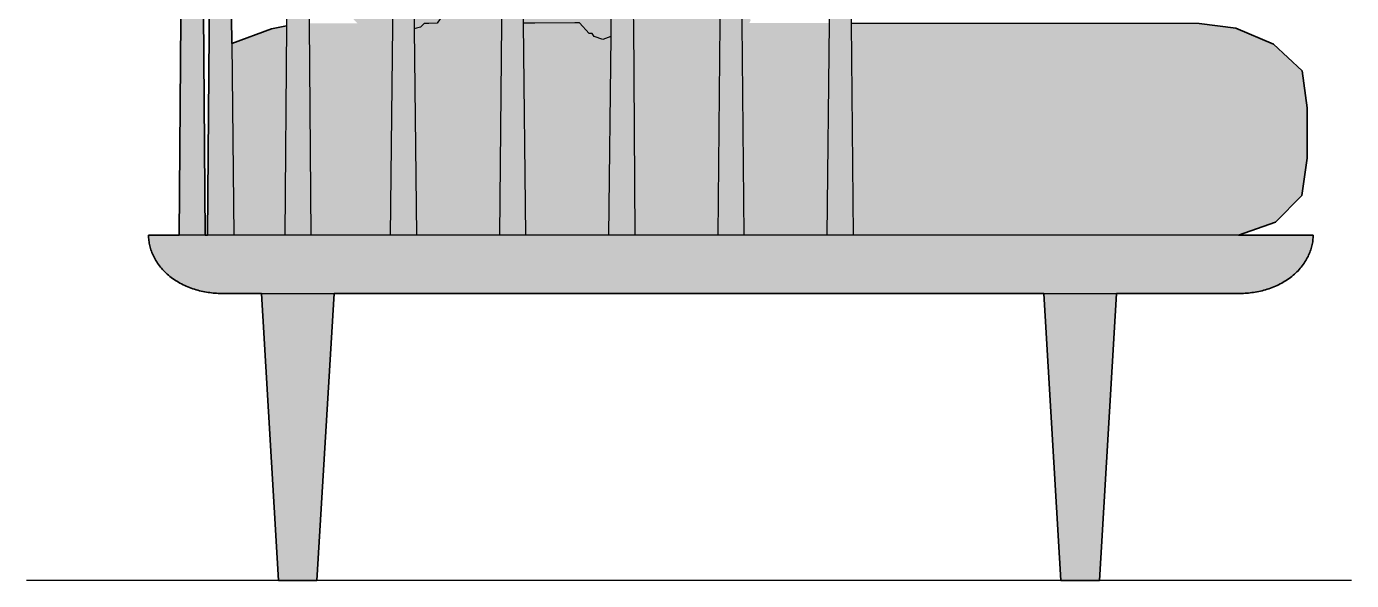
# Model space of a CAD drawing. Header units: millimetres. Extents: x 0 to 3777, y -1085 to 762.
# Drawn here: x 2502 to 3412, y 0 to 381 of the extents above; entities that cross this region are included whole.
import ezdxf

# ---------------------------------------------------------------- set-up
doc = ezdxf.new("R2010")
doc.units = ezdxf.units.MM
doc.layers.add('Blocks', color=7, linetype='Continuous')
doc.layers.add('Blocks$Fill', color=7, linetype='Continuous', true_color=0xffffff)
for name, color, linetype, lineweight, true_color in [('Blocks$Inner', 7, 'Continuous', 25, 0x007f00), ('Blocks$Outline', 7, 'Continuous', 35, 0xff3f3f), ('Groud', 7, 'Continuous', 25, 0x243775)]:
    doc.layers.add(name, color=color, linetype=linetype, lineweight=lineweight, true_color=true_color)

# ---------------------------------------------------------------- blocks, each defined once
blk = doc.blocks.new('Fly SC2 Sofa Side')
at = {"layer": 'Blocks$Fill'}
h = blk.add_hatch(color=256, dxfattribs=at)
h.paths.add_polyline_path([(566.44, 382.7), (805.49, 382.61), (830.8, 379.32), (856.57, 368.36), (876.3, 349.99), (879.77, 324.59), (879.77, 289.97), (876.03, 264.38), (857.94, 246.2), (832.51, 237.24), (883.85, 237.17), (883.84, 236.28), (883.8, 235.39), (883.74, 234.49), (883.65, 233.58), (883.54, 232.66), (883.39, 231.74), (883.22, 230.82), (883.02, 229.89), (882.79, 228.96), (882.53, 228.03), (882.24, 227.1), (881.92, 226.16), (881.57, 225.23), (881.19, 224.3), (880.78, 223.37), (880.34, 222.45), (879.87, 221.53), (879.37, 220.61), (878.83, 219.7), (878.27, 218.8), (877.67, 217.91), (877.05, 217.02), (876.39, 216.15), (875.7, 215.28), (874.99, 214.43), (874.24, 213.59), (873.47, 212.77), (872.67, 211.96), (871.84, 211.17), (870.99, 210.39), (870.11, 209.63), (869.21, 208.89), (868.28, 208.16), (867.33, 207.46), (866.36, 206.78), (865.37, 206.12), (864.36, 205.48), (863.33, 204.86), (862.28, 204.26), (861.21, 203.69), (860.14, 203.14), (859.04, 202.62), (857.94, 202.12), (856.82, 201.64), (855.69, 201.19), (854.55, 200.76), (853.41, 200.36), (852.26, 199.98), (851.1, 199.63), (849.94, 199.3), (848.78, 198.99), (847.61, 198.72), (846.45, 198.46), (845.28, 198.23), (844.11, 198.02), (842.95, 197.84), (841.79, 197.68), (840.64, 197.54), (839.49, 197.43), (838.35, 197.33), (837.21, 197.26), (836.08, 197.21), (834.96, 197.18), (748.85, 197.17), (737.03, -0.01), (710.59, 0.01), (698.84, 197.17), (211.37, 197.17), (199.54, -0.03), (173.18, -0.05), (161.36, 197.17), (132.74, 197.18), (130.5, 197.26), (129.36, 197.33), (128.22, 197.43), (127.07, 197.54), (125.91, 197.68), (124.75, 197.84), (123.59, 198.02), (122.43, 198.23), (121.26, 198.46), (120.1, 198.72), (118.93, 198.99), (117.77, 199.3), (116.61, 199.63), (115.45, 199.98), (114.3, 200.36), (113.15, 200.76), (112.02, 201.19), (110.89, 201.64), (109.77, 202.12), (108.66, 202.62), (107.57, 203.14), (106.49, 203.69), (105.43, 204.26), (104.38, 204.86), (103.35, 205.48), (102.34, 206.12), (101.35, 206.78), (100.38, 207.46), (99.42, 208.16), (98.5, 208.89), (97.59, 209.63), (96.72, 210.39), (95.86, 211.17), (95.04, 211.96), (94.23, 212.77), (93.46, 213.59), (92.72, 214.43), (92, 215.28), (91.32, 216.15), (90.66, 217.02), (90.04, 217.91), (89.44, 218.8), (88.87, 219.7), (88.34, 220.61), (87.84, 221.53), (87.36, 222.45), (86.92, 223.37), (86.51, 224.3), (86.13, 225.23), (85.78, 226.16), (85.47, 227.1), (85.18, 228.03), (84.92, 228.96), (84.69, 229.89), (84.49, 230.82), (84.31, 231.74), (84.17, 232.66), (84.06, 233.58), (83.97, 234.49), (83.9, 235.39), (83.87, 236.28), (83.85, 237.17), (104.85, 237.17), (107.77, 623.73), (106.72, 625.95), (105.82, 628.06), (105.02, 630.1), (104.32, 632.07), (103.81, 633.62), (103.41, 634.95), (103.1, 636.08), (102.71, 637.63), (102.41, 638.95), (102.13, 640.36), (102.03, 640.89), (101.92, 641.54), (101.73, 642.78), (101.59, 643.93), (101.48, 644.99), (101.42, 645.67), (101.38, 646.3), (101.35, 646.8), (101.32, 647.62), (101.31, 648.58), (101.31, 648.63), (101.31, 648.68), (101.31, 648.73), (101.32, 648.77), (101.32, 648.82), (101.32, 648.86), (101.32, 648.91), (101.32, 648.95), (101.32, 648.99), (101.32, 649.03), (101.32, 649.07), (101.32, 649.11), (101.32, 649.14), (101.33, 649.18), (101.33, 649.21), (101.33, 649.25), (101.33, 649.28), (101.33, 649.31), (101.33, 649.34), (101.33, 649.37), (101.35, 649.67), (101.35, 669.67), (101.38, 670.46), (101.45, 671.24), (101.57, 672.01), (101.75, 672.78), (101.97, 673.53), (102.23, 674.27), (102.54, 674.99), (102.9, 675.69), (103.3, 676.37), (103.74, 677.02), (104.22, 677.64), (104.74, 678.23), (105.3, 678.78), (105.89, 679.3), (106.51, 679.78), (107.15, 680.23), (107.83, 680.63), (108.53, 680.98), (109.25, 681.29), (109.99, 681.56), (110.74, 681.78), (111.51, 681.95), (112.29, 682.07), (113.07, 682.15), (113.85, 682.17), (114.64, 682.15), (115.42, 682.07), (116.2, 681.95), (116.96, 681.78), (117.72, 681.56), (118.46, 681.29), (119.18, 680.98), (119.88, 680.63), (120.55, 680.23), (121.2, 679.78), (121.82, 679.3), (122.41, 678.78), (122.97, 678.23), (123.51, 677.58), (131.43, 701.57), (130.06, 707.42), (133.77, 711.72), (134.35, 715.62), (145.86, 753.27), (149.96, 758.73), (158.74, 761.07), (178.64, 755.8), (216.87, 731.61), (226.62, 716.98), (242.81, 708.99), (247.69, 690.26), (263.49, 663.92), (272.14, 640.37), (272.7, 642.77), (271.49, 647.34), (273.44, 651.24), (278.31, 683.24), (282.61, 689.09), (287.68, 690.84), (296.65, 689.28), (304.65, 688.89), (319.48, 678.94), (333.13, 671.92), (343.08, 661), (355.56, 654.75), (362.78, 637.78), (374.29, 622.57), (378.11, 614.96), (381.51, 614.96), (385.22, 620.03), (398.68, 624.91), (403.75, 623.93), (408.82, 624.52), (415.06, 623.54), (415.84, 620.62), (424.04, 614.96), (440.27, 582.24), (597.14, 582.13), (597.91, 582.05), (598.69, 581.93), (599.45, 581.76), (600.2, 581.54), (600.94, 581.28), (601.65, 580.97), (602.35, 580.61), (603.02, 580.22), (603.67, 579.78), (604.29, 579.3), (604.88, 578.78), (605.43, 578.23), (605.95, 577.64), (606.42, 577.02), (606.86, 576.37), (607.26, 575.7), (607.62, 575), (607.93, 574.29), (608.19, 573.55), (608.41, 572.8), (608.58, 572.04), (608.7, 571.26), (608.78, 570.49), (608.8, 569.7), (608.8, 549.7), (608.78, 548.92), (608.7, 548.14), (608.58, 547.37), (608.41, 546.61), (608.19, 545.86), (607.93, 545.12), (607.62, 544.4), (607.26, 543.71), (606.86, 543.03), (606.42, 542.39), (605.95, 541.77), (605.43, 541.18), (604.88, 540.63), (604.29, 540.11), (603.67, 539.63), (603.02, 539.19), (602.35, 538.79), (601.65, 538.44), (600.94, 538.13), (600.2, 537.86), (599.45, 537.65), (598.69, 537.48), (597.91, 537.35), (597.14, 537.28), (596.35, 537.21), (564.85, 537.34)], flags=0)
h.paths.add_polyline_path([(227.3, 382.66), (213.01, 398.18), (193.63, 432.66), (194.28, 382.6)], flags=0)
h.paths.add_polyline_path([(179.25, 475.96), (158.7, 533.59), (142.26, 585.79), (141.94, 586), (141.27, 586.47), (138.39, 588.57), (141.14, 368.83), (168.22, 378.93), (178.55, 380.9)], flags=0)
h.paths.add_polyline_path([(127.36, 597.82), (124.62, 600.5), (122.18, 603.05), (120.12, 605.35), (120.03, 605.46), (122.85, 237.18), (124.33, 237.18)], flags=0)
h.paths.add_polyline_path([(477.86, 537.7), (458.65, 537.77), (470.35, 488.84), (477.39, 469.55)], flags=0)
h.paths.add_polyline_path([(489.85, 537.65), (491.12, 415.43), (493.58, 396.36), (497.45, 384.66), (496.53, 382.82), (551.29, 382.81), (552.86, 537.39)], flags=0)
at = {"layer": 'Blocks$Inner', "extrusion": (1.1397e-09, 1.50987e-07, 1)}
blk.add_lwpolyline([(107.77, 623.73), (104.85, 237.17)], dxfattribs=at)
at = {"layer": 'Blocks$Inner', "extrusion": (-1.1579e-09, 1.50987e-07, 1)}
blk.add_lwpolyline([(120.03, 605.46), (122.85, 237.17)], dxfattribs=at)
at = {"layer": 'Blocks$Inner', "extrusion": (1.26652e-09, 1.50985e-07, 1)}
blk.add_lwpolyline([(127.36, 597.82), (124.33, 237.17)], dxfattribs=at)
at = {"layer": 'Blocks$Inner', "extrusion": (-1.56009e-05, -2.40815e-08, 1)}
blk.add_lwpolyline([(138.39, 588.57), (141.14, 368.83), (142.33, 237.17)], dxfattribs=at)
at = {"layer": 'Blocks$Inner', "extrusion": (0.000139275, -1.3958e-06, 1)}
blk.add_lwpolyline([(253.28, 545.8), (251.4, 380.64), (249.85, 237.17)], dxfattribs=at)
at = {"layer": 'Blocks$Inner', "extrusion": (1.431e-05, 2.57279e-07, 1)}
blk.add_lwpolyline([(265.58, 543.81), (266.39, 378.83), (267.85, 237.17)], dxfattribs=at)
at = {"layer": 'Blocks$Inner', "extrusion": (-1.74189e-05, 3.25155e-07, 1)}
blk.add_lwpolyline([(402.85, 537.21), (401.51, 373.58), (399.85, 237.17)], dxfattribs=at)
at = {"layer": 'Blocks$Inner', "extrusion": (0.000271401, -2.56255e-06, 1)}
blk.add_lwpolyline([(552.86, 537.39), (551.29, 382.81), (549.85, 237.17)], dxfattribs=at)
at = {"layer": 'Blocks$Inner', "extrusion": (-0.000160597, -1.45483e-06, 1)}
blk.add_lwpolyline([(564.85, 537.34), (566.44, 382.7), (567.85, 237.17)], dxfattribs=at)
at = {"layer": 'Blocks$Inner'}
for points in [[(401.51, 373.58), (395.91, 371.62), (389.88, 373.63), (388.6, 375.64), (386.59, 375.64), (379.83, 382.95), (376.75, 382.96), (349.09, 382.74), (341.3, 382.89)], [(832.51, 237.24), (857.94, 246.2), (876.03, 264.38), (879.77, 289.97), (879.77, 324.59), (876.3, 349.99), (856.57, 368.36), (830.8, 379.32), (805.49, 382.61), (566.44, 382.7)], [(178.55, 380.9), (168.22, 378.93), (141.14, 368.83)]]:
    blk.add_lwpolyline(points, dxfattribs=at)
for points in [[(180.23, 565.69, 0), (179.25, 475.96, 0), (178.55, 380.9, 0), (177.39, 237.17, 0)], [(192.71, 561, 0), (193.63, 432.66, 0), (194.28, 382.6, 0), (195.39, 237.17, 0)], [(295.84, 539.88, 0), (302.74, 510.81, 0), (309.43, 483.65, 0), (310.76, 459.22, 0), (312.1, 438.76, 0), (312.12, 436.33, 0), (312.24, 433.1, 0), (305.25, 407.07, 0), (291.34, 396, 0), (282.12, 382.71, 0), (276.3, 382.64, 0), (273.29, 382.58, 0), (270.55, 380.02, 0), (267.99, 379.47, 0), (266.39, 378.83, 0)], [(339.85, 537.21, 0), (340.72, 439.43, 0), (341.13, 400.53, 0), (341.3, 382.89, 0), (342.85, 237.17, 0)], [(414.85, 537.21, 0), (415.11, 506.2, 0), (416.27, 405.09, 0), (416.44, 392.83, 0), (416.92, 382.85, 0), (417.85, 237.17, 0)], [(477.86, 537.7, 0), (477.39, 469.55, 0), (476.36, 382.69, 0), (474.85, 237.17, 0)], [(489.85, 537.65, 0), (491.12, 415.43, 0), (491.49, 382.84, 0), (492.85, 237.17, 0)], [(310.76, 459.22, 0), (326.47, 411.97, 0), (326.24, 383.08, 0), (324.85, 237.17, 0)], [(211.37, 197.17, 0), (199.54, -0.03, 0), (173.18, -0.05, 0), (161.36, 197.17, 0)], [(748.85, 197.17, 0), (737.03, -0.01, 0), (710.59, 0.01, 0), (698.84, 197.17, 0)]]:
    blk.add_polyline3d(points, dxfattribs=at)
blk.add_polyline3d([(132.74, 197.18, 0), (133.85, 197.17, 0), (833.85, 197.17, 0), (834.96, 197.18, 0), (836.08, 197.21, 0), (837.21, 197.26, 0), (838.35, 197.33, 0), (839.49, 197.43, 0), (840.64, 197.54, 0), (841.79, 197.68, 0), (842.95, 197.84, 0), (844.11, 198.02, 0), (845.28, 198.23, 0), (846.45, 198.46, 0), (847.61, 198.72, 0), (848.78, 198.99, 0), (849.94, 199.3, 0), (851.1, 199.63, 0), (852.26, 199.98, 0), (853.41, 200.36, 0), (854.55, 200.76, 0), (855.69, 201.19, 0), (856.82, 201.64, 0), (857.94, 202.12, 0), (859.04, 202.62, 0), (860.14, 203.14, 0), (861.21, 203.69, 0), (862.28, 204.26, 0), (863.33, 204.86, 0), (864.36, 205.48, 0), (865.37, 206.12, 0), (866.36, 206.78, 0), (867.33, 207.46, 0), (868.28, 208.16, 0), (869.21, 208.89, 0), (870.11, 209.63, 0), (870.99, 210.39, 0), (871.84, 211.17, 0), (872.67, 211.96, 0), (873.47, 212.77, 0), (874.24, 213.59, 0), (874.99, 214.43, 0), (875.7, 215.28, 0), (876.39, 216.15, 0), (877.05, 217.02, 0), (877.67, 217.91, 0), (878.27, 218.8, 0), (878.83, 219.7, 0), (879.37, 220.61, 0), (879.87, 221.53, 0), (880.34, 222.45, 0), (880.78, 223.37, 0), (881.19, 224.3, 0), (881.57, 225.23, 0), (881.92, 226.16, 0), (882.24, 227.1, 0), (882.53, 228.03, 0), (882.79, 228.96, 0), (883.02, 229.89, 0), (883.22, 230.82, 0), (883.39, 231.74, 0), (883.54, 232.66, 0), (883.65, 233.58, 0), (883.74, 234.49, 0), (883.8, 235.39, 0), (883.84, 236.28, 0), (883.85, 237.17, 0), (832.51, 237.24, 0), (83.85, 237.17, 0), (83.87, 236.28, 0), (83.9, 235.39, 0), (83.97, 234.49, 0), (84.06, 233.58, 0), (84.17, 232.66, 0), (84.31, 231.74, 0), (84.49, 230.82, 0), (84.69, 229.89, 0), (84.92, 228.96, 0), (85.18, 228.03, 0), (85.47, 227.1, 0), (85.78, 226.16, 0), (86.13, 225.23, 0), (86.51, 224.3, 0), (86.92, 223.37, 0), (87.36, 222.45, 0), (87.84, 221.53, 0), (88.34, 220.61, 0), (88.87, 219.7, 0), (89.44, 218.8, 0), (90.04, 217.91, 0), (90.66, 217.02, 0), (91.32, 216.15, 0), (92, 215.28, 0), (92.72, 214.43, 0), (93.46, 213.59, 0), (94.23, 212.77, 0), (95.04, 211.96, 0), (95.86, 211.17, 0), (96.72, 210.39, 0), (97.59, 209.63, 0), (98.5, 208.89, 0), (99.42, 208.16, 0), (100.38, 207.46, 0), (101.35, 206.78, 0), (102.34, 206.12, 0), (103.35, 205.48, 0), (104.38, 204.86, 0), (105.43, 204.26, 0), (106.49, 203.69, 0), (107.57, 203.14, 0), (108.66, 202.62, 0), (109.77, 202.12, 0), (110.89, 201.64, 0), (112.02, 201.19, 0), (113.15, 200.76, 0), (114.3, 200.36, 0), (115.45, 199.98, 0), (116.61, 199.63, 0), (117.77, 199.3, 0), (118.93, 198.99, 0), (120.1, 198.72, 0), (121.26, 198.46, 0), (122.43, 198.23, 0), (123.59, 198.02, 0), (124.75, 197.84, 0), (125.91, 197.68, 0), (127.07, 197.54, 0), (128.22, 197.43, 0), (129.36, 197.33, 0), (130.5, 197.26, 0), (131.62, 197.21, 0)], close=True, dxfattribs=at)
at = {"layer": 'Blocks$Outline'}
for points in [[(104.85, 237.17), (107.77, 623.73)], [(120.03, 605.46), (122.85, 237.18)], [(124.33, 237.18), (127.36, 597.82)], [(138.39, 588.57), (141.14, 368.83)], [(566.44, 382.7), (805.49, 382.61), (830.8, 379.32), (856.57, 368.36), (876.3, 349.99), (879.77, 324.59), (879.77, 289.97), (876.03, 264.38), (857.94, 246.2), (832.51, 237.24)], [(141.14, 368.83), (168.22, 378.93), (178.55, 380.9)], [(132.74, 197.18), (131.62, 197.21), (130.5, 197.26), (129.36, 197.33), (128.22, 197.43), (127.07, 197.54), (125.91, 197.68), (124.75, 197.84), (123.59, 198.02), (122.43, 198.23), (121.26, 198.46), (120.1, 198.72), (118.93, 198.99), (117.77, 199.3), (116.61, 199.63), (115.45, 199.98), (114.3, 200.36), (113.15, 200.76), (112.02, 201.19), (110.89, 201.64), (109.77, 202.12), (108.66, 202.62), (107.57, 203.14), (106.49, 203.69), (105.43, 204.26), (104.38, 204.86), (103.35, 205.48), (102.34, 206.12), (101.35, 206.78), (100.38, 207.46), (99.42, 208.16), (98.5, 208.89), (97.59, 209.63), (96.72, 210.39), (95.86, 211.17), (95.04, 211.96), (94.23, 212.77), (93.46, 213.59), (92.72, 214.43), (92, 215.28), (91.32, 216.15), (90.66, 217.02), (90.04, 217.91), (89.44, 218.8), (88.87, 219.7), (88.34, 220.61), (87.84, 221.53), (87.36, 222.45), (86.92, 223.37), (86.51, 224.3), (86.13, 225.23), (85.78, 226.16), (85.47, 227.1), (85.18, 228.03), (84.92, 228.96), (84.69, 229.89), (84.49, 230.82), (84.31, 231.74), (84.17, 232.66), (84.06, 233.58), (83.97, 234.49), (83.9, 235.39), (83.87, 236.28), (83.85, 237.17), (104.85, 237.17)], [(122.85, 237.18), (124.33, 237.18)], [(832.51, 237.24), (883.85, 237.17), (883.84, 236.28), (883.8, 235.39), (883.74, 234.49), (883.65, 233.58), (883.54, 232.66), (883.39, 231.74), (883.22, 230.82), (883.02, 229.89), (882.79, 228.96), (882.53, 228.03), (882.24, 227.1), (881.92, 226.16), (881.57, 225.23), (881.19, 224.3), (880.78, 223.37), (880.34, 222.45), (879.87, 221.53), (879.37, 220.61), (878.83, 219.7), (878.27, 218.8), (877.67, 217.91), (877.05, 217.02), (876.39, 216.15), (875.7, 215.28), (874.99, 214.43), (874.24, 213.59), (873.47, 212.77), (872.67, 211.96), (871.84, 211.17), (870.99, 210.39), (870.11, 209.63), (869.21, 208.89), (868.28, 208.16), (867.33, 207.46), (866.36, 206.78), (865.37, 206.12), (864.36, 205.48), (863.33, 204.86), (862.28, 204.26), (861.21, 203.69), (860.14, 203.14), (859.04, 202.62), (857.94, 202.12), (856.82, 201.64), (855.69, 201.19), (854.55, 200.76), (853.41, 200.36), (852.26, 199.98), (851.1, 199.63), (849.94, 199.3), (848.78, 198.99), (847.61, 198.72), (846.45, 198.46), (845.28, 198.23), (844.11, 198.02), (842.95, 197.84), (841.79, 197.68), (840.64, 197.54), (839.49, 197.43), (838.35, 197.33), (837.21, 197.26), (836.08, 197.21), (834.96, 197.18), (833.85, 197.17), (748.85, 197.17)], [(161.36, 197.17), (133.85, 197.17), (132.74, 197.18)], [(211.37, 197.17), (199.54, -0.03), (173.18, -0.05), (161.36, 197.17)], [(698.84, 197.17), (211.37, 197.17)], [(748.85, 197.17), (737.03, -0.01), (710.59, 0.01), (698.84, 197.17)]]:
    blk.add_lwpolyline(points, dxfattribs=at)

msp = doc.modelspace()

# ---------------------------------------------------------------- linework, layer by layer
at = {"layer": 'Groud'}
msp.add_lwpolyline([(3412.23, 0), (2502.02, 0)], dxfattribs=at)

# ---------------------------------------------------------------- block references
at = {"layer": 'Blocks'}
msp.add_blockref('Fly SC2 Sofa Side', (2502.02, 0), dxfattribs=at)

doc.saveas('drawing.dxf')
